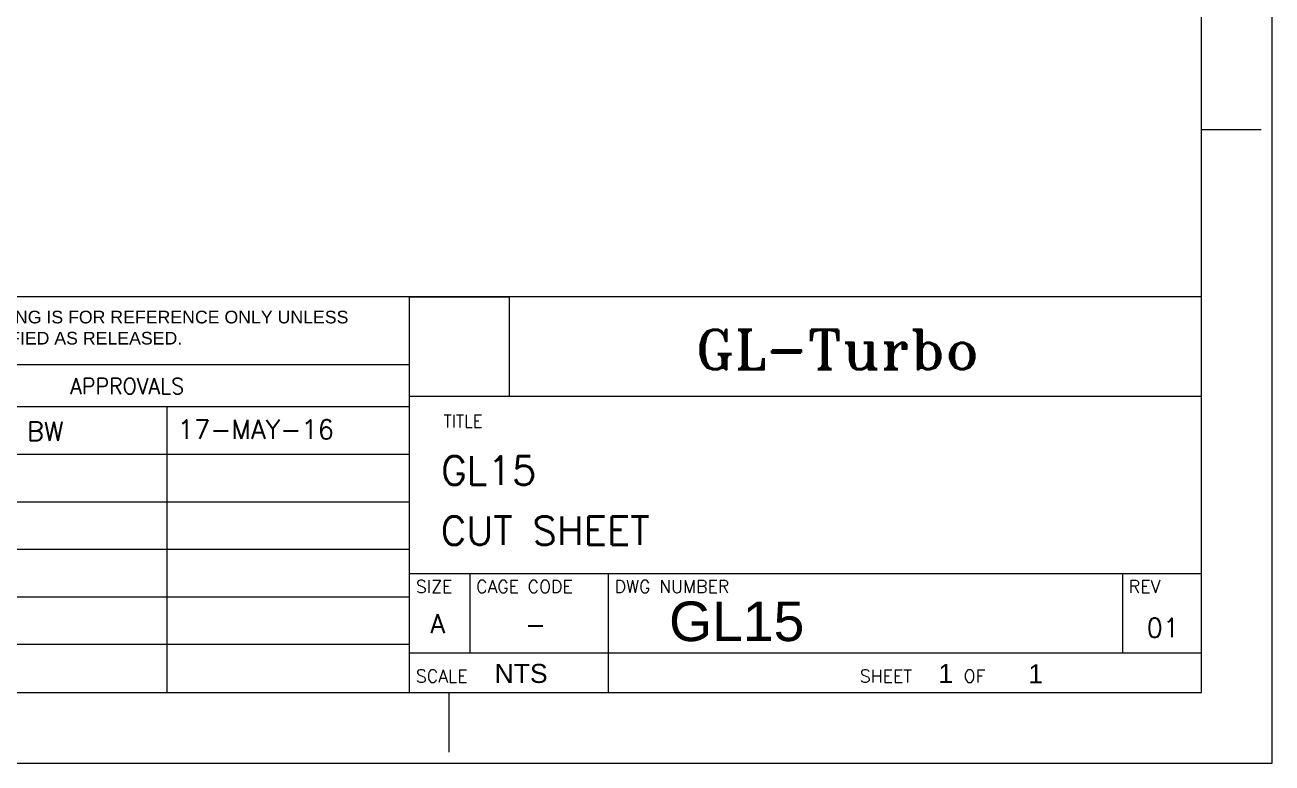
# Model space of a CAD drawing. Header units: inches. Extents: x 0 to 26418, y 0 to 20128.
# Drawn here: x 16515 to 26418, y 0 to 5863 of the extents above; entities that cross this region are included whole.
import ezdxf
from ezdxf.enums import TextEntityAlignment as Align

# ---------------------------------------------------------------- set-up
doc = ezdxf.new("R2010")
doc.units = ezdxf.units.IN
doc.header["$MEASUREMENT"] = 0
doc.layers.add('Title Block', color=7, linetype='Continuous', lineweight=5)
doc.styles.add('ACANSTS', font='romans.shx', dxfattribs={"height": 1})
doc.styles.add('Roman', font='arial.ttf')
doc.styles.add('ROMANS', font='romant.shx', dxfattribs={"height": 3.5})

# ---------------------------------------------------------------- blocks, each defined once
blk = doc.blocks.new('LONE STAR BLOWER TITLE BLOCK (SIZE A)')
at = {"lineweight": 15}
for p, q in [((17.5, 2.6037), (17.5, 3.3125)), ((17.5, 3.3125), (18.2088, 3.3125)), ((18.2088, 2.6037), (18.2088, 3.3125)), ((18.2088, 2.6037), (17.5, 2.6037))]:
    blk.add_line(p, q, dxfattribs=at)
at = {"layer": 'Title Block', "lineweight": 15}
for p, q in [((23.625, 0), (23.625, 18)), ((23.125, 0.5), (23.125, 17.5)), ((23.125, 4.5), (23.5469, 4.5)), ((23.125, 3.3125), (8.0867, 3.3125)), ((23.125, 3.3125), (9.0934, 3.3125)), ((17.5, 0.5), (17.5, 3.3125)), ((23.125, 0.5), (23.125, 3.3125)), ((17.5, 2.8291), (13.6179, 2.8291)), ((23.125, 2.6037), (17.5, 2.6037)), ((17.5, 2.5291), (11.4089, 2.5291)), ((15.7797, 0.5041), (15.7797, 2.5291)), ((17.5, 2.1916), (8.0867, 2.1916)), ((17.5, 1.8541), (8.0867, 1.8541)), ((17.5, 1.5166), (13.6179, 1.5166)), ((23.125, 1.3438), (17.5, 1.3438)), ((17.9275, 1.3438), (17.9275, 0.7813)), ((18.9092, 1.3438), (18.9092, 0.5)), ((22.5625, 1.3438), (22.5625, 0.7813)), ((17.5, 1.1791), (13.6179, 1.1791)), ((17.5, 0.8416), (13.6179, 0.8416)), ((23.125, 0.7813), (17.5, 0.7813)), ((0.5, 0.5), (23.125, 0.5)), ((15.025, 0.5), (23.125, 0.5)), ((17.7812, 0.0781), (17.7812, 0.5)), ((0, 0), (23.625, 0))]:
    blk.add_line(p, q, dxfattribs=at)
at = {"layer": 'Title Block', "lineweight": 15, "style": 'ACANSTS'}
for s, height, width, p in [('APPROVALS', 0.1125, 0.951562, (15.091, 2.6211)), ('TITLE', 0.09, 0.942857, (17.7413, 2.384))]:
    blk.add_text(s, height=height, dxfattribs=dict(at, width=width)).set_placement(p)
for s, height, p in [('SIZE', 0.09, (17.545, 1.2088)), ('CAGE CODE', 0.09, (17.9725, 1.2088)), ('DWG NUMBER', 0.09, (18.9563, 1.2088)), ('REV', 0.09, (22.6075, 1.2088)), ('A', 0.135, (17.6466, 0.9229))]:
    blk.add_text(s, height=height, dxfattribs=at).set_placement(p)
for s, p in [('SCALE', (17.545, 0.6181)), ('SHEET     OF', (20.6971, 0.6181))]:
    blk.add_text(s, height=0.09, dxfattribs=at).set_placement(p, align=Align.MIDDLE_LEFT)
at = {"layer": 'Title Block', "lineweight": 15, "insert": (14.2786, 3.2128), "char_height": 0.09, "attachment_point": 1, "style": 'Roman'}
blk.add_mtext_dynamic_manual_height_columns('DRAWING IS FOR REFERENCE ONLY UNLESS SPECIFIED AS RELEASED.', width=2.820992, gutter_width=1.25, heights=[0], dxfattribs=at)
at = {"layer": 'Title Block', "lineweight": 15, "insert": (19.532, 3.0779), "char_height": 3.9375, "width": 5.334616, "attachment_point": 1, "style": 'ROMANS'}
blk.add_mtext('{\\H0.07143x;GL-Turbo}', dxfattribs=at)
at = {"layer": 'Title Block', "lineweight": 15, "style": 'ACANSTS'}
for tag, p, height in [('DRAWN_BY', (14.7817, 2.2896), 0.135), ('DRAWN_DATE', (15.8526, 2.3021), 0.135), ('DRAWING_SUBTITLE', (17.7236, 1.9768), 0.2025), ('CHECKED_BY', (14.804, 1.9438), 0.135), ('CHECK_DATE', (15.8339, 1.9487), 0.135), ('ENGINEER', (14.7979, 1.6123), 0.135), ('ENG_DATE', (15.8249, 1.6112), 0.135), ('DRAWING_SUBTITLE', (17.7211, 1.5494), 0.2025), ('MANUFACTURING', (14.7936, 1.2748), 0.135), ('MFG_DATE', (15.826, 1.2778), 0.135), ('CONTROL', (14.7936, 0.9373), 0.135), ('CONTROL_DATE', (15.826, 0.9403), 0.135), ('CAGE_CODE', (17.9275, 0.9163), 0.135), ('MODEL_FILE_NAME', (9.0607, 0.6111), 0.135), ('APPROVED_BY', (14.7823, 0.5726), 0.135), ('APPROVAL_DATE', (15.8177, 0.5698), 0.135)]:
    blk.add_attdef(tag, p, '', height=height, dxfattribs=at)
at = {"layer": 'Title Block', "lineweight": 15, "style": 'Roman', "flags": 8}
for tag, height, p in [('DWG_NUMBER', 0.2812, (19.0664, 1.1474)), ('SCALE', 0.135, (18.1035, 0.7041)), ('SHEETNUMBER', 0.135, (21.2556, 0.7041)), ('TOTA_SHEETS', 0.135, (21.8939, 0.7016))]:
    blk.add_attdef(tag, text='', height=height, dxfattribs=at).set_placement(p, align=Align.TOP_LEFT)
at = {"layer": 'Title Block', "lineweight": 15, "style": 'ACANSTS'}
blk.add_attdef('REVISION', text='', height=0.135, dxfattribs=at).set_placement((22.8495, 0.8933), align=Align.CENTER)

msp = doc.modelspace()

# ---------------------------------------------------------------- block references
ref = msp.add_blockref('LONE STAR BLOWER TITLE BLOCK (SIZE A)', (0.06, -0.02), dxfattribs=dict(xscale=1118.237794126772, yscale=1118.237794126772, zscale=1118.237794126772))
ref.add_attrib('SHEETNUMBER', '1', dxfattribs={"layer": 'Title Block', "lineweight": 15, "height": 150.96, "style": 'Roman'}).set_placement((23768.9, 787.32), align=Align.TOP_LEFT)
ref.add_attrib('SCALE', 'NTS', dxfattribs={"layer": 'Title Block', "lineweight": 15, "height": 150.962, "style": 'Roman'}).set_placement((20244.06, 787.32), align=Align.TOP_LEFT)
ref.add_attrib('DWG_NUMBER', 'GL15', dxfattribs={"layer": 'Title Block', "lineweight": 15, "height": 314.504, "style": 'Roman'}).set_placement((21629.69, 1283.1), align=Align.TOP_LEFT)
ref.add_attrib('DRAWING_SUBTITLE', 'GL15', (19819.24, 2210.55), dxfattribs={"layer": 'Title Block', "lineweight": 15, "height": 226.443, "style": 'ACANSTS'})
ref.add_attrib('CAGE_CODE', '   -', (20147.78, 1024.56), dxfattribs={"layer": 'Title Block', "lineweight": 15, "height": 150.962, "style": 'ACANSTS'})
ref.add_attrib('DRAWN_BY', 'BW', (16529.5, 2560.29), dxfattribs={"layer": 'Title Block', "lineweight": 15, "height": 150.962, "style": 'ACANSTS'})
ref.add_attrib('REVISION', '01', dxfattribs={"layer": 'Title Block', "lineweight": 15, "height": 150.962, "style": 'ACANSTS'}).set_placement((25551.21, 998.9), align=Align.CENTER)
ref.add_attrib('DRAWN_DATE', '17-MAY-16', (17727.09, 2574.22), dxfattribs={"layer": 'Title Block', "lineweight": 15, "height": 150.962, "style": 'ACANSTS'})
ref.add_attrib('DRAWING_SUBTITLE', 'CUT SHEET', (19816.46, 1732.53), dxfattribs={"layer": 'Title Block', "lineweight": 15, "height": 226.443, "style": 'ACANSTS'})
ref.add_attrib('TOTA_SHEETS', '1', dxfattribs={"layer": 'Title Block', "lineweight": 15, "height": 150.96, "style": 'Roman'}).set_placement((24482.65, 784.49), align=Align.TOP_LEFT)

doc.saveas('drawing.dxf')
